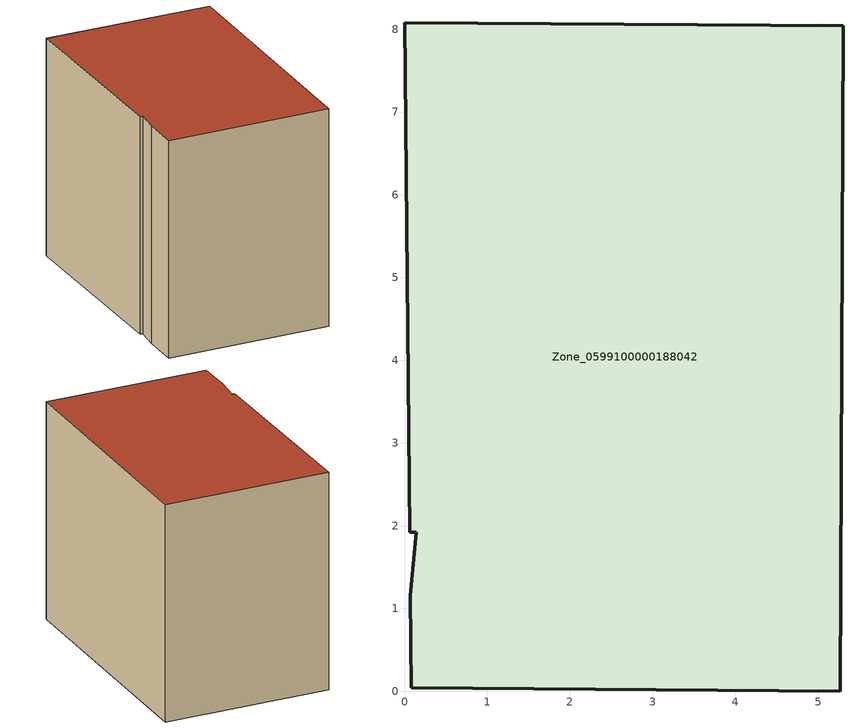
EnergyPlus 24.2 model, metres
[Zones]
Zone_0599100000188042
 floor ground (C_G): 0.07,1.15 0.14,1.92 0.06,1.92 0,8.08 5.3,8.04 5.27,0 0.08,0.04 z0
 wall outside (C_F): 5.3,8.04 0,8.08 0.06,1.92 0.14,1.92 0.07,1.15 0.08,0.04 5.27,0 5.3,8.04 z0:7
 roof outside (C_R): 0.14,1.92 0.07,1.15 0.08,0.04 5.27,0 5.3,8.04 0,8.08 0.06,1.92 z7
[BUILDING]
Pand.0599100000188042: North Axis=0; Terrain=City; Loads Convergence Tolerance Value=0.04; Temperature Convergence Tolerance Value=0.4; Solar Distribution=FullExterior; Maximum Number of Warmup Days=25; Minimum Number of Warmup Days=1
[Site:Location]
Rotterdam.The.Hague.AP_ZH_NLD Design_Conditions: Latitude=51.96; Longitude=4.45; Time Zone=1; Elevation=-4.5
[SITE:GROUNDTEMPERATURE:BUILDINGSURFACE]
18, 18, 18, 18, 18, 18, 18, 18, 18, 18, 18, 18
[MATERIAL] Thermal Absorptance=0.9; Solar Absorptance=0.7; Visible Absorptance=0.7
Name | Roughness | Thickness | Conductivity | Density | Specific Heat
G.TC.1946 | MediumSmooth | 0.15 | 1 | 540 | 1210
F.TC.1946 | Rough | 0.3 | 0.857143 | 1920 | 840
R.TC.1946 | MediumRough | 0.2 | 0.909091 | 1500 | 1000
[CONSTRUCTION]
C_G: G.TC.1946
C_F: F.TC.1946
C_R: R.TC.1946
[ZONE]
Zone_0599100000188042: Type=1; Multiplier=1; Ceiling Height=Autocalculate; Volume=Autocalculate; Floor Area=autocalculate; Part of Total Floor Area=Yes
[ZONEINFILTRATION:DESIGNFLOWRATE]
Infil_Zone_0599100000188042: Zone or ZoneList or Space or SpaceList=Zone_0599100000188042; Schedule=AlwaysOn; Design Flow Rate Calculation Method=Flow/Area; Flow Rate per Floor Area=0.003; Constant Term Coefficient=1; Temperature Term Coefficient=0; Velocity Term Coefficient=0; Velocity Squared Term Coefficient=0
[HVACTEMPLATE:ZONE:IDEALLOADSAIRSYSTEM]
Zone_0599100000188042: Maximum Heating Supply Air Temperature=50; Minimum Cooling Supply Air Temperature=13; Maximum Heating Supply Air Humidity Ratio=0.0156; Minimum Cooling Supply Air Humidity Ratio=0.0077; Heating Limit=NoLimit; Cooling Limit=NoLimit; Dehumidification Control Type=ConstantSensibleHeatRatio; Cooling Sensible Heat Ratio=0.7; Dehumidification Setpoint=60; Humidification Control Type=None; Humidification Setpoint=30; Outdoor Air Method=None; Outdoor Air Flow Rate per Person=0.00944; Outdoor Air Flow Rate per Zone Floor Area=0; Outdoor Air Flow Rate per Zone=0; Demand Controlled Ventilation Type=None; Outdoor Air Economizer Type=NoEconomizer; Heat Recovery Type=None; Sensible Heat Recovery Effectiveness=0.7; Latent Heat Recovery Effectiveness=0.65
[ZONECONTROL:THERMOSTAT]
ThermostatControl_Zone_0599100000188042: Zone or ZoneList=Zone_0599100000188042; Control Type Schedule=DualSetpointControlType; Control 1=Thermostat_Zone_0599100000188042; Temperature Difference Between Cutout And Setpoint=0
[THERMOSTATSETPOINT:DUALSETPOINT]
Thermostat_Zone_0599100000188042: Heating Setpoint Temperature Schedule=HeatingSetpoint_Zone_0599100000188042; Cooling Setpoint Temperature Schedule=CoolingSetpoint_Zone_0599100000188042
[SCHEDULE:COMPACT]
HeatingSetpoint_Zone_0599100000188042: Through: 12/31, For: AllDays, Until: 24:00, 21
CoolingSetpoint_Zone_0599100000188042: Through: 12/31, For: AllDays, Until: 24:00, 24
DualSetpointControlType: Through: 12/31, For: AllDays, Until: 24:00, 4
AlwaysOn: Through: 12/31, For: AllDays, Until: 24:00, 1
